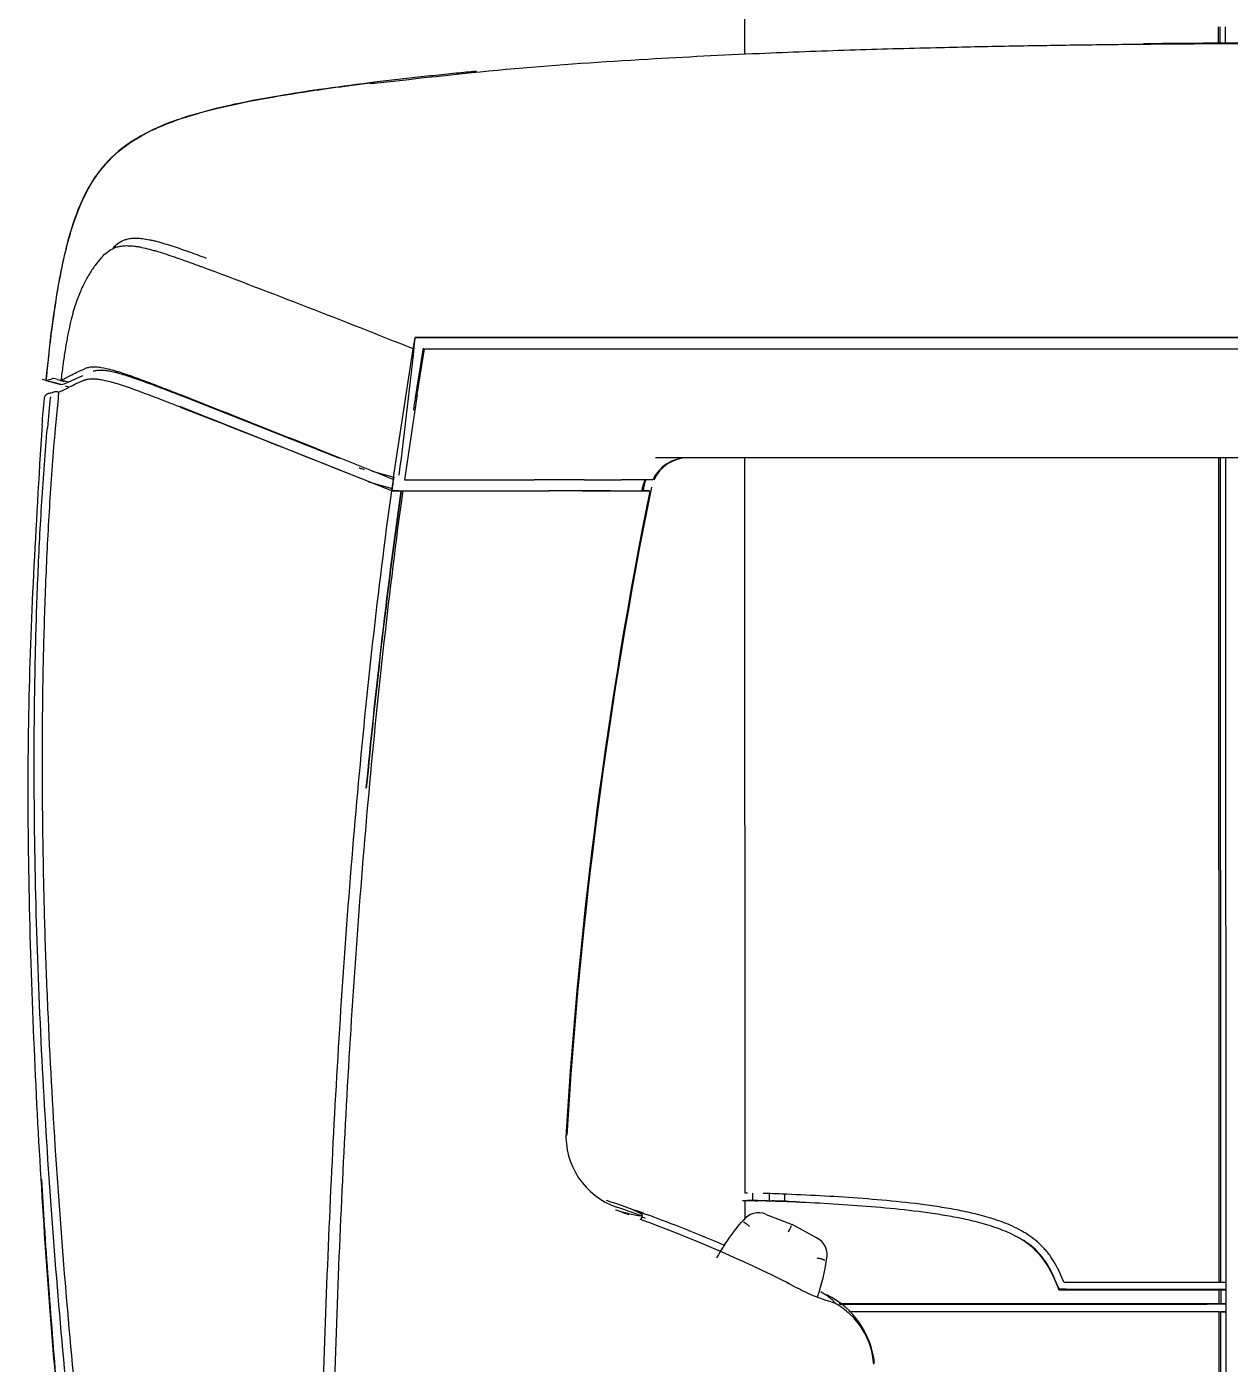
# Model space of a CAD drawing. Header units: millimetres. Extents: x -6176 to 11988, y -1403 to 10916.
# Drawn here: x -5974.1 to -5653.7, y 4217.2 to 4573.2 of the extents above; entities that cross this region are included whole.
import ezdxf

# ---------------------------------------------------------------- set-up
doc = ezdxf.new("R2010")
doc.units = ezdxf.units.MM

# ---------------------------------------------------------------- blocks, each defined once
blk = doc.blocks.new('08864')
at = {"color": 0, "linetype": 'Continuous'}
for p, q in [((-240.79, 1869.48), (-240.75, 1758.83)), ((-114.47, 1761.75), (-114.47, 1766.16)), ((-114.04, 1761.75), (-114.04, 1766.16)), ((-112.63, 1761.76), (-112.64, 1766.16)), ((-328.95, 1680.2), (-328.43, 1683.42)), ((-328.95, 1680.21), (-328.44, 1683.26)), ((-328.18, 1683.42), (-328.45, 1683.42)), ((-328.45, 1683.42), (-328.45, 1683.42)), ((-328.43, 1683.42), (-303.04, 1683.42)), ((97.33, 1683.42), (-328.18, 1683.42)), ((-303.04, 1683.42), (95.36, 1683.42)), ((-334.26, 1645.63), (-328.96, 1680.39)), ((-328.95, 1680.21), (-328.96, 1680.39)), ((-327.88, 1668.26), (-325.92, 1680.42)), ((-325.92, 1680.42), (-297.09, 1680.42)), ((-297.09, 1680.42), (97.34, 1680.42)), ((-426.66, 1672.01), (-422.74, 1670.92)), ((-420.78, 1671.51), (-422.74, 1672.09)), ((-421.61, 1670.61), (-420.49, 1670.3)), ((-420.78, 1671.51), (-416.91, 1673.29)), ((-424.57, 1668.94), (-424.59, 1668.93)), ((-423.52, 1667.07), (-424.28, 1659.18)), ((-423.67, 1668.94), (-423.46, 1668.88)), ((-348.47, 1651.26), (-390.63, 1667.93)), ((-327.88, 1668.26), (-331.24, 1645.57)), ((-334.68, 1642.57), (-391.13, 1665.02)), ((-250.09, 1651.38), (-264.39, 1651.38)), ((97.3, 1651.38), (-250.09, 1651.38)), ((-240.71, 1651.38), (-240.64, 1455.74)), ((-114.34, 1431.93), (-114.42, 1651.38)), ((-113.92, 1431.93), (-114, 1651.38)), ((-112.41, 1163.1), (-112.59, 1651.38)), ((-340.88, 1645.03), (-334.55, 1643.27)), ((-339.91, 1647.88), (-339.79, 1647.84)), ((-339.91, 1647.88), (-334.12, 1646.27)), ((-339.91, 1647.88), (-334.12, 1646.27)), ((-334.65, 1642.57), (-334.22, 1645.63)), ((-334.22, 1645.63), (-334.26, 1645.63)), ((-331.24, 1645.57), (-296.78, 1645.57)), ((-283.43, 1645.57), (-296.78, 1645.57)), ((-283.43, 1645.57), (-273.49, 1645.57)), ((-265.11, 1645.57), (-273.49, 1645.57)), ((-334.65, 1642.57), (-331.62, 1642.57)), ((-334.65, 1642.57), (-292.94, 1642.57)), ((-332.72, 1642.57), (-334.65, 1642.57)), ((-331.65, 1642.57), (-292.75, 1642.57)), ((-284.06, 1642.57), (-292.94, 1642.57)), ((-283.95, 1642.57), (-292.75, 1642.57)), ((-276.4, 1642.57), (-284.06, 1642.57)), ((-283.95, 1642.57), (-274.37, 1642.57)), ((-276.4, 1642.57), (-268.03, 1642.57)), ((-274.37, 1642.57), (-265.99, 1642.57)), ((-265.99, 1642.57), (-268.03, 1642.57)), ((-240.64, 1453.52), (-240.64, 1448.76)), ((-238.64, 1455.68), (-238.64, 1453.68)), ((-235.09, 1453.59), (-238.17, 1453.69)), ((-235.01, 1453.56), (-234.03, 1453.53)), ((-235.01, 1453.56), (-234.03, 1453.56)), ((-235.01, 1453.56), (-234.03, 1453.56)), ((-234.03, 1453.56), (-234.03, 1455.53)), ((-234.03, 1453.53), (-234.03, 1453.56)), ((-229.96, 1453.44), (-229.96, 1455.37)), ((-268.24, 1448.75), (-267.9, 1449.69)), ((-234.93, 1449.97), (-228.05, 1447.31)), ((-221.58, 1443.75), (-228.05, 1447.31)), ((-155.66, 1431.91), (-114.34, 1431.93)), ((-155.66, 1431.91), (-155.62, 1431.91)), ((-155.62, 1431.91), (-155.11, 1431.91)), ((-155.11, 1431.91), (-113.92, 1431.93)), ((-114.34, 1431.93), (-113.92, 1431.93)), ((-113.92, 1431.93), (-112.35, 1431.93)), ((-157, 1429.91), (-114.34, 1429.93)), ((-155.11, 1430.05), (-156.95, 1430.05)), ((-155.11, 1430.05), (-156.95, 1430.05)), ((-155.11, 1430.05), (-112.35, 1430.05)), ((-155.11, 1430.05), (-112.35, 1430.05)), ((-113.92, 1429.93), (-114.34, 1429.93)), ((-114.34, 1426.18), (-114.34, 1429.93)), ((-113.92, 1429.93), (-112.35, 1429.93)), ((-112.51, 1429.93), (-113.92, 1429.93)), ((-113.92, 1429.93), (-113.91, 1426.18)), ((-113.92, 1429.93), (-113.92, 1429.93)), ((-114.34, 1426.18), (-215.48, 1426.18)), ((-114.34, 1426.18), (-215.48, 1426.18)), ((-114.52, 1426.05), (-114.49, 1426.05)), ((-114.34, 1426.18), (-113.91, 1426.18)), ((-114.34, 1426.05), (-114.34, 1426.18)), ((-114.34, 1426.18), (-113.91, 1426.18)), ((-113.92, 1426.05), (-114.34, 1426.05)), ((-112.35, 1426.05), (-113.92, 1426.05)), ((-112.51, 1426.18), (-113.91, 1426.18)), ((-113.91, 1426.18), (-113.91, 1426.05)), ((-112.51, 1426.18), (-113.91, 1426.18)), ((-114.25, 1163.1), (-114.34, 1424.05)), ((-114.34, 1424.05), (-113.91, 1424.05)), ((-113.82, 1163.1), (-113.91, 1424.05)), ((-112.51, 1424.05), (-113.91, 1424.05)), ((-113.91, 1424.05), (-113.91, 1424.05)), ((-113.91, 1424.05), (-112.35, 1424.05))]:
    blk.add_line(p, q, dxfattribs=at)
for centre, radius, start, end in [((-328.63, 1768.97), 21.39, 236.3205, 236.9466), ((-1351.13, -871.08), 2748.61, 68.16799, 69.42563), ((-1545.27, 1806.66), 1223.07, 352.48973, 354.20919), ((1000.83, 1460.94), 1345.17, 170.60104, 171.31221), ((1000.83, 1460.94), 1345.17, 170.60104, 171.31221), ((-1478.42, 1798.17), 1155.69, 354.29338, 354.30175), ((1010.27, 1459.45), 1354.72, 170.60408, 171.17178), ((-2759.77, -6818.57), 8805.28, 74.608553, 74.6417), ((-428.19, 1679.81), 7.93, 280.6198, 293.4354), ((-426.34, 1664.23), 8.41, 71.641, 81.0812), ((-8389.1, -25666.07), 28475.06, 73.75182, 73.75575), ((-424.2, 1679.36), 8.56, 279.3171, 291.852), ((252.43, 1604.68), 682.54, 174.74381, 175.34089), ((91.33, 1614.03), 519.67, 174.0784, 174.994), ((-424.09, 1667.51), 1.5, 73.7967, 110.4408), ((-3034.05, -5060.39), 7229.08, 68.070636, 68.553213), ((-2384.97, -3461.39), 5500.39, 68.24913, 68.74443), ((-8389.1, -25666.07), 28475.06, 73.585698, 73.587329), ((-2759.77, -6818.57), 8805.28, 74.062261, 74.071973), ((-255.77, 1641.38), 10, 90.0021, 155.8504), ((1041.28, 1453.93), 1388.8, 172.0393, 172.19346), ((-255.77, 1641.38), 12, 159.7071, 168.9409), ((-332.48, 1567.47), 75.13, 91.6557, 91.6824), ((964.72, 1395.19), 1255.3, 168.63484, 176.4885), ((964.72, 1395.19), 1255.3, 168.63484, 176.4885), ((965.32, 1395.36), 1255.64, 168.59612, 176.54347), ((927.16, 1403.4), 1218.64, 168.62235, 168.68177), ((-395.82, 1094.23), 378.42, 70.2021, 71.7763), ((-235.54, 1533.04), 77.45, 266.225, 266.741), ((-235.69, 1485.15), 31.59, 264.8223, 267.2271), ((-277.44, 259.44), 1194.88, 87.96487, 88.1308), ((-287.38, -0.53), 1455.04, 87.96833, 88.07354), ((-277.44, 259.44), 1194.88, 87.96487, 88.1308), ((-273.78, 315.02), 1139.22, 88.0331, 88.20893), ((-275.2, 335.9), 1120.38, 87.72542, 87.98449), ((-275.04, 340.43), 1113.85, 87.72021, 87.9808), ((-264.34, 578.4), 875.68, 88.05989, 88.08607), ((-235.15, 1343.84), 109.72, 87.2854, 89.4141), ((-235.15, 1343.84), 109.72, 87.2854, 89.4141), ((-274.32, 363.93), 1090.34, 87.66793, 87.8822), ((-234.28, 1341.64), 111.93, 87.3785, 89.5313), ((-242.91, 1534.38), 89.13, 248.8638, 251.2868), ((-262.94, 1486.76), 37.52, 251.1942, 261.9705), ((-398.68, 1092.29), 380.41, 69.9369, 70.9911), ((-398.68, 1092.29), 380.41, 69.9369, 70.9911), ((-395.84, 1094.25), 378.39, 66.6542, 70.0612), ((-237.04, 1445.46), 4.98, 64.9747, 144.8682), ((-197.25, 1430.82), 34.97, 152.5445, 155.5851), ((-223.68, 1439.23), 4.98, 345.1388, 65.0159), ((-135.44, 1612.83), 203.95, 242.5283, 244.0291), ((-206.88, 1464.96), 39.73, 243.2767, 255.0397), ((-228.96, 1407.96), 22.97, 6.2611, 63.6852), ((-398.69, 1092.27), 380.43, 61.4191, 61.4952), ((-398.69, 1092.27), 380.43, 61.4191, 61.4952)]:
    blk.add_arc(centre, radius, start, end, dxfattribs=at)
at = {"color": 0, "linetype": 'Continuous', "ltscale": 25.4}
blk.add_ellipse((-424.09, 1667.51), major_axis=(-0.42, -1.44), ratio=0.034287, start_param=3.098372, end_param=3.141593, dxfattribs=at)
at = {"color": 0, "linetype": 'Continuous'}
for centre, major_axis, ratio, start_param, end_param in [((-256.03, 1641.38), (0, 10), 0.999848, 0, 1.138233), ((-256.03, 1641.38), (0, 10), 0.999848, 0, 1.138233), ((-256.03, 1641.38), (0, 12), 0.999848, 1.213937, 1.372095), ((-256.03, 1641.38), (0, 12), 0.999848, 1.213937, 1.372095), ((-268.27, 1470.86), (0, 20), 0.999848, 1.509874, 2.809872), ((-268.27, 1470.86), (0, 20), 0.999848, 1.509874, 2.809872), ((-399.02, 1091.25), (0, 380.51), 0.999848, 5.818924, 5.933067), ((-226.26, 1408.78), (0, 20), 0.999848, 4.778829, 5.784419), ((-226.26, 1408.78), (0, 20), 0.999848, 4.778829, 5.784419), ((33.96, 1426.1), (-699.15, -0.26), 0.000006, 4.92613, 5.076976)]:
    blk.add_ellipse(centre, major_axis=major_axis, ratio=ratio, start_param=start_param, end_param=end_param, dxfattribs=at)
for points, knots in [([(99.03, 1761.74), (92.56, 1761.74), (81.2, 1761.74), (62.76, 1761.75), (44.88, 1761.75), (26.99, 1761.75), (7.79, 1761.75), (-11.5, 1761.75), (-29.87, 1761.76), (-44.86, 1761.76), (-56.55, 1761.76), (-65.23, 1761.76), (-73.16, 1761.75), (-81.52, 1761.74), (-90.44, 1761.72), (-99.16, 1761.69), (-107.55, 1761.65), (-119.99, 1761.58), (-135.83, 1761.45), (-154.37, 1761.22), (-172.1, 1760.93), (-191.27, 1760.52), (-213.05, 1759.92), (-238.67, 1758.97), (-268.27, 1757.47), (-303.48, 1755.07), (-326.19, 1752.52), (-340.26, 1750.92)], [0, 0, 0, 0, 0.040105, 0.083587, 0.123246, 0.162797, 0.205514, 0.254261, 0.29443, 0.330896, 0.356515, 0.374253, 0.390116, 0.410601, 0.431297, 0.451002, 0.470109, 0.488559, 0.535863, 0.578156, 0.61507, 0.656881, 0.708979, 0.763811, 0.831585, 0.912161, 1, 1, 1, 1]), ([(-15.71, 1761.91), (-30.76, 1761.91), (-61.06, 1761.91), (-64.29, 1761.91), (-74.41, 1761.91), (-85.17, 1761.89), (-96.85, 1761.86), (-108.64, 1761.81), (-120.41, 1761.74), (-129.04, 1761.67), (-133.25, 1761.63), (-134.52, 1761.62)], [0, 0, 0, 0, 0.044146, 0.080737, 0.1051309, 0.1417219, 0.1661158, 0.2027068, 0.2392977, 0.2636917, 0.2742124, 0.2742124, 0.2742124, 0.2742124]), ([(-312.13, 1754.29), (-313.92, 1754.12), (-317.79, 1753.75), (-323.73, 1753.14), (-329.94, 1752.46), (-335.12, 1751.87), (-338.6, 1751.44), (-340.02, 1751.27), (-340.4, 1751.22)], [0.8890514, 0.8890514, 0.8890514, 0.8890514, 0.9101316, 0.9345256, 0.9589196, 0.9833135, 0.9955105, 1, 1, 1, 1]), ([(-340.46, 1751.22), (-345.38, 1750.59), (-352.75, 1749.64), (-363.72, 1747.96), (-373.32, 1746.23), (-382.05, 1744.32), (-391.79, 1741.55), (-401.04, 1737.83), (-409.51, 1731.77), (-415.73, 1723.65), (-419.32, 1714.95), (-421.79, 1706.07), (-423.65, 1696.95), (-425.4, 1685.23), (-426.23, 1677.3), (-426.75, 1672.15)], [0, 0, 0, 0, 0.099431, 0.177428, 0.240381, 0.315275, 0.374287, 0.464557, 0.536816, 0.606746, 0.690161, 0.743468, 0.809877, 0.896267, 1, 1, 1, 1]), ([(-426.66, 1672.01), (-426.06, 1678.07), (-425.48, 1683.04), (-424.31, 1691.69), (-423.73, 1695.36), (-422.53, 1701.85), (-421.92, 1704.68), (-420.66, 1709.74), (-420.01, 1711.98), (-417.95, 1718.09), (-416.47, 1721.35), (-413.1, 1727), (-411.22, 1729.37), (-406.83, 1733.6), (-404.32, 1735.45), (-398.23, 1738.86), (-394.67, 1740.41), (-387.84, 1742.65), (-385.32, 1743.38), (-379.55, 1744.85), (-376.3, 1745.58), (-368.73, 1747.07), (-364.4, 1747.83), (-354.01, 1749.43), (-347.97, 1750.28), (-340.4, 1751.22)], [0, 0, 0, 0, 0.0625, 0.0625, 0.125, 0.125, 0.1875, 0.1875, 0.25, 0.25, 0.375, 0.375, 0.5, 0.5, 0.625, 0.625, 0.75, 0.75, 0.8125, 0.8125, 0.875, 0.875, 0.9375, 0.9375, 1, 1, 1, 1]), ([(-408.82, 1707.4), (-408.45, 1707.78), (-408.04, 1708.14), (-407.12, 1708.79), (-406.61, 1709.08), (-405.73, 1709.44), (-405.41, 1709.54), (-404.73, 1709.72), (-404.36, 1709.79), (-403.74, 1709.86), (-403.52, 1709.87), (-403.07, 1709.89), (-402.84, 1709.9), (-402.35, 1709.89), (-402.09, 1709.88), (-401.56, 1709.84), (-401.28, 1709.81), (-400.43, 1709.71), (-399.82, 1709.6), (-398.86, 1709.41), (-398.52, 1709.33), (-397.85, 1709.17), (-397.51, 1709.09), (-395.8, 1708.64), (-394.37, 1708.2), (-392.19, 1707.49), (-391.45, 1707.24), (-389.99, 1706.74), (-389.25, 1706.48), (-387.04, 1705.69), (-385.56, 1705.14), (-384.08, 1704.58)], [0, 0, 0, 0, 0.125, 0.125, 0.25, 0.25, 0.3125, 0.3125, 0.375, 0.375, 0.40625, 0.40625, 0.4375, 0.4375, 0.46875, 0.46875, 0.5, 0.5, 0.5625, 0.5625, 0.59375, 0.59375, 0.625, 0.625, 0.75, 0.75, 0.8125, 0.8125, 0.875, 0.875, 1, 1, 1, 1]), ([(-411.49, 1705.21), (-411.11, 1705.63), (-410.69, 1706.01), (-409.74, 1706.71), (-409.22, 1707.02), (-408.27, 1707.41), (-407.93, 1707.52), (-407.19, 1707.7), (-406.79, 1707.78), (-405.92, 1707.87), (-405.44, 1707.89), (-404.39, 1707.87), (-403.82, 1707.83), (-402.9, 1707.71), (-402.58, 1707.67), (-401.94, 1707.56), (-401.6, 1707.5), (-400.59, 1707.29), (-399.89, 1707.12), (-398.8, 1706.84), (-398.43, 1706.74), (-397.69, 1706.53), (-397.31, 1706.42), (-396.17, 1706.08), (-395.4, 1705.83), (-393.08, 1705.08), (-391.52, 1704.53), (-388.37, 1703.4), (-386.79, 1702.81), (-385.21, 1702.21)], [0, 0, 0, 0, 0.125, 0.125, 0.25, 0.25, 0.3125, 0.3125, 0.375, 0.375, 0.4375, 0.4375, 0.5, 0.5, 0.53125, 0.53125, 0.5625, 0.5625, 0.625, 0.625, 0.65625, 0.65625, 0.6875, 0.6875, 0.75, 0.75, 0.875, 0.875, 1, 1, 1, 1]), ([(-411.49, 1705.21), (-412.1, 1704.56), (-412.69, 1703.87), (-413.82, 1702.4), (-414.36, 1701.63), (-415.41, 1699.99), (-415.92, 1699.11), (-416.91, 1697.22), (-417.38, 1696.19), (-418.08, 1694.48), (-418.31, 1693.88), (-418.76, 1692.61), (-418.98, 1691.93), (-419.32, 1690.83), (-419.43, 1690.45), (-419.65, 1689.66), (-419.76, 1689.26), (-420.08, 1688), (-420.3, 1687.1), (-420.61, 1685.65), (-420.72, 1685.15), (-420.93, 1684.12), (-421.03, 1683.58), (-421.33, 1681.93), (-421.53, 1680.78), (-421.9, 1678.41), (-422.08, 1677.19), (-422.42, 1674.68), (-422.59, 1673.38), (-422.74, 1672.09)], [0, 0, 0, 0, 0.125, 0.125, 0.25, 0.25, 0.375, 0.375, 0.5, 0.5, 0.5625, 0.5625, 0.625, 0.625, 0.65625, 0.65625, 0.6875, 0.6875, 0.75, 0.75, 0.78125, 0.78125, 0.8125, 0.8125, 0.875, 0.875, 0.9375, 0.9375, 1, 1, 1, 1]), ([(-422.74, 1672.09), (-422.41, 1672.22), (-422.04, 1672.4), (-421.19, 1672.81), (-420.73, 1673.05), (-419.69, 1673.58), (-419.13, 1673.86), (-417.89, 1674.46), (-417.22, 1674.77), (-416.5, 1675.08)], [0, 0, 0, 0, 0.25, 0.25, 0.5, 0.5, 0.75, 0.75, 1, 1, 1, 1]), ([(-390.84, 1668.13), (-392.42, 1668.75), (-394.01, 1669.37), (-397.15, 1670.58), (-398.72, 1671.18), (-401.05, 1672.05), (-401.82, 1672.33), (-403.33, 1672.88), (-404.08, 1673.14), (-405.53, 1673.64), (-406.24, 1673.88), (-407.27, 1674.21), (-407.61, 1674.31), (-408.26, 1674.51), (-408.58, 1674.6), (-410.11, 1675.03), (-411.13, 1675.25), (-412.21, 1675.42), (-412.41, 1675.44), (-412.8, 1675.49), (-412.98, 1675.51), (-413.5, 1675.54), (-413.81, 1675.55), (-414.37, 1675.54), (-414.62, 1675.52), (-415.09, 1675.47), (-415.3, 1675.43), (-415.89, 1675.31), (-416.21, 1675.2), (-416.5, 1675.08)], [0, 0, 0, 0, 0.125, 0.125, 0.25, 0.25, 0.3125, 0.3125, 0.375, 0.375, 0.4375, 0.4375, 0.46875, 0.46875, 0.5, 0.5, 0.625, 0.625, 0.65625, 0.65625, 0.6875, 0.6875, 0.75, 0.75, 0.8125, 0.8125, 0.875, 0.875, 1, 1, 1, 1]), ([(-414.13, 1674.52), (-413.98, 1674.56), (-413.83, 1674.6), (-413.31, 1674.71), (-412.9, 1674.76), (-412.13, 1674.78), (-411.86, 1674.78), (-411.39, 1674.75), (-411.22, 1674.73), (-410.87, 1674.69), (-410.68, 1674.67), (-410.09, 1674.58), (-409.66, 1674.5), (-408.94, 1674.35), (-408.69, 1674.29), (-408.16, 1674.16), (-407.88, 1674.08), (-407.01, 1673.85), (-406.4, 1673.67), (-405.43, 1673.36), (-405.11, 1673.26), (-404.43, 1673.04), (-404.09, 1672.92), (-403.05, 1672.57), (-402.34, 1672.32), (-400.92, 1671.81), (-400.2, 1671.55), (-398.03, 1670.75), (-396.57, 1670.2), (-393.61, 1669.08), (-392.12, 1668.5), (-390.63, 1667.93)], [0.0674199, 0.0674199, 0.0674199, 0.0674199, 0.125, 0.125, 0.25, 0.25, 0.3125, 0.3125, 0.34375, 0.34375, 0.375, 0.375, 0.4375, 0.4375, 0.46875, 0.46875, 0.5, 0.5, 0.5625, 0.5625, 0.59375, 0.59375, 0.625, 0.625, 0.6875, 0.6875, 0.75, 0.75, 0.875, 0.875, 0.9999995, 0.9999995, 0.9999995, 0.9999995]), ([(-423.46, 1668.88), (-423.13, 1669), (-422.76, 1669.16), (-421.89, 1669.56), (-421.4, 1669.8), (-420.31, 1670.36), (-419.7, 1670.67), (-418.36, 1671.32), (-417.63, 1671.66), (-416.83, 1671.99)], [0, 0, 0, 0, 0.25, 0.25, 0.5, 0.5, 0.75, 0.75, 1, 1, 1, 1]), ([(-416.83, 1671.99), (-416.77, 1672.01), (-416.67, 1672.06), (-416.51, 1672.11), (-416.34, 1672.17), (-416.17, 1672.22), (-416, 1672.26), (-415.69, 1672.34), (-415.2, 1672.42), (-414.43, 1672.46), (-413.52, 1672.44), (-412.37, 1672.31), (-410.95, 1672.04), (-409.24, 1671.61), (-407.28, 1671.02), (-405.15, 1670.3), (-402.9, 1669.51), (-400.63, 1668.67), (-398.29, 1667.79), (-396.22, 1667), (-394.37, 1666.28), (-392.78, 1665.67), (-391.69, 1665.24), (-391.13, 1665.02)], [0, 0, 0, 0, 0.022593, 0.044445, 0.065574, 0.085997, 0.105733, 0.124801, 0.190635, 0.249313, 0.311977, 0.374617, 0.437037, 0.499869, 0.56205, 0.624763, 0.687269, 0.749559, 0.809465, 0.874684, 0.914216, 0.955984, 1, 1, 1, 1]), ([(-425.85, 1668.54), (-425.86, 1668.54), (-425.91, 1668.54), (-425.95, 1668.54), (-426.16, 1668.49), (-426.37, 1668.42), (-426.66, 1668.25), (-426.96, 1667.97), (-427.18, 1667.59), (-427.21, 1667.33), (-427.22, 1667.22)], [0.4484793, 0.4484793, 0.4484793, 0.4484793, 0.5628218, 0.7954629, 0.8552149, 0.8909114, 0.9165506, 0.9451934, 0.9788201, 1, 1, 1, 1]), ([(-424.75, 1668.86), (-425.33, 1668.59), (-425.7, 1668.57), (-425.87, 1668.54), (-425.87, 1668.54)], [0.0408744, 0.0408744, 0.0408744, 0.0408744, 0.5440608, 0.8033018, 0.8033018, 0.8033018, 0.8033018]), ([(-423.46, 1668.88), (-423.45, 1668.89), (-423.44, 1668.88), (-423.43, 1668.83), (-423.43, 1668.79), (-423.42, 1668.65), (-423.42, 1668.51), (-423.43, 1668.25), (-423.44, 1668.16), (-423.45, 1667.96), (-423.46, 1667.85), (-423.48, 1667.52), (-423.5, 1667.29), (-423.52, 1667.07)], [0, 0, 0, 0, 0.125, 0.125, 0.25, 0.25, 0.5, 0.5, 0.625, 0.625, 0.75, 0.75, 1, 1, 1, 1]), ([(-427.79, 1660.08), (-429.52, 1631.91), (-432.34, 1583.68), (-430.85, 1504.23), (-426.25, 1425.17), (-421.64, 1377.32), (-418.87, 1349.49)], [0, 0, 0, 0, 0.247392, 0.501135, 0.754887, 1, 1, 1, 1]), ([(-415.32, 1349.19), (-416.1, 1355.54), (-416.85, 1361.89), (-418.29, 1374.63), (-418.98, 1381.01), (-420.97, 1400.19), (-422.18, 1413.01), (-424.38, 1438.71), (-425.35, 1451.6), (-427.05, 1477.43), (-427.77, 1490.38), (-428.91, 1516.32), (-429.34, 1529.29), (-429.85, 1555.25), (-429.93, 1568.24), (-429.76, 1587.73), (-429.66, 1594.22), (-429.34, 1607.22), (-429.13, 1613.73), (-428.71, 1623.49), (-428.56, 1626.74), (-428.22, 1633.25), (-428.04, 1636.51), (-427.63, 1643.03), (-427.41, 1646.3), (-426.92, 1652.83), (-426.66, 1656.1), (-426.37, 1659.38)], [0, 0, 0, 0, 0.0625, 0.0625, 0.125, 0.125, 0.25, 0.25, 0.375, 0.375, 0.5, 0.5, 0.625, 0.625, 0.75, 0.75, 0.8125, 0.8125, 0.875, 0.875, 0.90625, 0.90625, 0.9375, 0.9375, 0.96875, 0.96875, 1, 1, 1, 1]), ([(-424.28, 1659.18), (-424.57, 1655.89), (-424.84, 1652.61), (-425.32, 1646.05), (-425.55, 1642.77), (-425.96, 1636.22), (-426.14, 1632.95), (-426.48, 1626.4), (-426.64, 1623.13), (-427.05, 1613.32), (-427.26, 1606.78), (-427.58, 1593.71), (-427.68, 1587.17), (-427.84, 1567.57), (-427.74, 1554.51), (-427.34, 1534.91), (-427.17, 1528.38), (-426.74, 1515.33), (-426.48, 1508.81), (-425.61, 1489.28), (-424.88, 1476.29), (-423.15, 1450.36), (-422.16, 1437.42), (-419.93, 1411.61), (-418.7, 1398.74), (-416.68, 1379.48), (-415.98, 1373.08), (-414.52, 1360.29), (-413.76, 1353.9), (-412.97, 1347.53)], [0, 0, 0, 0, 0.03125, 0.03125, 0.0625, 0.0625, 0.09375, 0.09375, 0.125, 0.125, 0.1875, 0.1875, 0.25, 0.25, 0.375, 0.375, 0.4375, 0.4375, 0.5, 0.5, 0.625, 0.625, 0.75, 0.75, 0.875, 0.875, 0.9375, 0.9375, 1, 1, 1, 1]), ([(-354.36, 1320.39), (-354.17, 1347.28), (-353.71, 1374.18), (-352.54, 1414.53), (-352.07, 1427.98), (-350.95, 1454.88), (-350.3, 1468.32), (-348.8, 1495.21), (-347.94, 1508.65), (-346.01, 1535.52), (-344.93, 1548.94), (-342.5, 1575.75), (-341.16, 1589.14), (-338.16, 1615.88), (-336.51, 1629.24), (-334.68, 1642.57)], [0, 0, 0, 0, 0.25, 0.25, 0.375, 0.375, 0.5, 0.5, 0.625, 0.625, 0.75, 0.75, 0.875, 0.875, 1, 1, 1, 1]), ([(-351.36, 1320.13), (-351.27, 1333.59), (-351.1, 1347.04), (-350.64, 1373.96), (-350.33, 1387.41), (-349.16, 1427.79), (-348.06, 1454.7), (-345.8, 1495.05), (-344.95, 1508.5), (-343.01, 1535.38), (-341.93, 1548.81), (-339.5, 1575.65), (-338.15, 1589.06), (-335.15, 1615.84), (-333.49, 1629.22), (-331.65, 1642.57)], [0, 0, 0, 0, 0.125, 0.125, 0.25, 0.25, 0.5, 0.5, 0.625, 0.625, 0.75, 0.75, 0.875, 0.875, 1, 1, 1, 1]), ([(-332.13, 1642.6), (-334.12, 1628.64), (-337.49, 1602.29), (-340.25, 1575.86), (-341.43, 1563.44)], [0, 0, 0, 0, 0.125, 0.2356228, 0.2356228, 0.2356228, 0.2356228]), ([(-332.13, 1642.6), (-334.12, 1628.64), (-337.49, 1602.29), (-340.25, 1575.86), (-341.43, 1563.44)], [0, 0, 0, 0, 0.125, 0.2356228, 0.2356228, 0.2356228, 0.2356228]), ([(-341.43, 1563.44), (-340.24, 1575.93), (-338.94, 1588.41), (-335.89, 1614.8), (-334.11, 1628.69), (-332.14, 1642.57)], [0.7630839, 0.7630839, 0.7630839, 0.7630839, 0.875, 0.875, 1, 1, 1, 1]), ([(-427.96, 1459.29), (-427.72, 1455.2), (-427.15, 1446.27), (-426.19, 1432.51), (-425.09, 1418.03), (-423.9, 1403.55), (-422.64, 1389.08), (-421.29, 1374.62), (-419.99, 1361.43), (-419.13, 1353.07), (-418.76, 1349.52)], [0.6460076, 0.6460076, 0.6460076, 0.6460076, 0.6855665, 0.732242, 0.7789176, 0.8255932, 0.8722688, 0.9189443, 0.9656199, 1, 1, 1, 1]), ([(-240.63, 1453.68), (-240.62, 1453.68), (-240.58, 1453.68), (-240.44, 1453.68), (-240.31, 1453.68), (-239.76, 1453.68), (-239.21, 1453.68), (-238.47, 1453.68)], [0.5411633, 0.5411633, 0.5411633, 0.5411633, 0.625, 0.625, 0.75, 0.75, 1, 1, 1, 1]), ([(-240.17, 1453.68), (-240.16, 1453.68), (-240.14, 1453.68), (-239.76, 1453.68), (-239.21, 1453.68), (-238.47, 1453.68)], [0.7395624, 0.7395624, 0.7395624, 0.7395624, 0.75, 0.75, 1, 1, 1, 1]), ([(-238.72, 1453.69), (-238.9, 1453.69), (-239.06, 1453.69), (-239.36, 1453.69), (-239.5, 1453.69), (-239.72, 1453.69), (-239.81, 1453.69), (-239.89, 1453.69)], [0.0620735, 0.0620735, 0.0620735, 0.0620735, 0.125, 0.125, 0.1875, 0.1875, 0.2340325, 0.2340325, 0.2340325, 0.2340325]), ([(-155.66, 1431.91), (-156.35, 1433.6), (-157.09, 1435.26), (-158.44, 1437.61), (-158.93, 1438.37), (-159.73, 1439.47), (-160.01, 1439.83), (-160.59, 1440.52), (-160.89, 1440.86), (-162.42, 1442.49), (-163.8, 1443.61), (-166.02, 1445.08), (-166.8, 1445.53), (-168.36, 1446.36), (-169.15, 1446.74), (-171.56, 1447.79), (-173.21, 1448.38), (-175.71, 1449.16), (-176.55, 1449.4), (-178.23, 1449.85), (-179.08, 1450.07), (-181.63, 1450.66), (-183.32, 1451.01), (-186.72, 1451.64), (-188.42, 1451.91), (-193.52, 1452.67), (-196.92, 1453.07), (-203.72, 1453.76), (-207.11, 1454.05), (-217.27, 1454.79), (-224.02, 1455.13), (-230.74, 1455.4)], [0, 0, 0, 0, 0.0625, 0.0625, 0.09375, 0.09375, 0.109375, 0.109375, 0.125, 0.125, 0.1875, 0.1875, 0.21875, 0.21875, 0.25, 0.25, 0.3125, 0.3125, 0.34375, 0.34375, 0.375, 0.375, 0.4375, 0.4375, 0.5, 0.5, 0.625, 0.625, 0.75, 0.75, 1, 1, 1, 1]), ([(-157, 1429.91), (-157.66, 1431.59), (-158.35, 1433.25), (-159.58, 1435.62), (-160.03, 1436.39), (-161.02, 1437.88), (-161.57, 1438.61), (-163.32, 1440.61), (-164.65, 1441.75), (-166.47, 1442.99), (-166.85, 1443.22), (-167.6, 1443.68), (-167.98, 1443.89), (-169.14, 1444.51), (-169.92, 1444.89), (-172.3, 1445.93), (-173.92, 1446.51), (-176.4, 1447.28), (-177.23, 1447.52), (-178.9, 1447.96), (-179.74, 1448.17), (-182.24, 1448.75), (-183.92, 1449.09), (-187.27, 1449.7), (-188.95, 1449.97), (-193.98, 1450.71), (-197.34, 1451.11), (-204.05, 1451.78), (-207.4, 1452.07), (-214.09, 1452.55), (-217.43, 1452.76), (-224.09, 1453.12), (-227.42, 1453.27), (-230.74, 1453.4)], [0, 0, 0, 0, 0.0625, 0.0625, 0.09375, 0.09375, 0.125, 0.125, 0.1875, 0.1875, 0.203125, 0.203125, 0.21875, 0.21875, 0.25, 0.25, 0.3125, 0.3125, 0.34375, 0.34375, 0.375, 0.375, 0.4375, 0.4375, 0.5, 0.5, 0.625, 0.625, 0.75, 0.75, 0.875, 0.875, 1, 1, 1, 1]), ([(-270.46, 1451.24), (-270.48, 1451.25), (-270.46, 1451.25), (-270.39, 1451.22), (-270.32, 1451.2), (-270.14, 1451.14), (-270.03, 1451.11), (-269.76, 1451.01), (-269.61, 1450.96), (-269.26, 1450.84), (-269.07, 1450.77), (-268.66, 1450.63), (-268.44, 1450.55), (-267.99, 1450.39), (-267.75, 1450.31), (-267.28, 1450.14), (-267.04, 1450.05), (-266.8, 1449.96)], [0, 0, 0, 0, 0.125, 0.125, 0.25, 0.25, 0.375, 0.375, 0.5, 0.5, 0.625, 0.625, 0.75, 0.75, 0.875, 0.875, 1, 1, 1, 1]), ([(-268.18, 1449.61), (-268.11, 1449.62), (-268.03, 1449.62), (-267.92, 1449.65), (-267.89, 1449.68), (-267.89, 1449.75), (-267.92, 1449.79), (-268.01, 1449.9), (-268.08, 1449.96), (-268.37, 1450.16), (-268.65, 1450.33), (-269.22, 1450.64), (-269.44, 1450.75), (-269.79, 1450.93), (-269.92, 1450.99), (-270.18, 1451.11), (-270.32, 1451.18), (-270.46, 1451.24)], [0, 0, 0, 0, 0.125, 0.125, 0.25, 0.25, 0.375, 0.375, 0.5, 0.5, 0.75, 0.75, 0.875, 0.875, 0.9375, 0.9375, 1, 1, 1, 1]), ([(-268.03, 1449.34), (-267.97, 1449.32), (-267.92, 1449.3), (-267.63, 1449.2), (-267.39, 1449.11), (-267.15, 1449.02)], [0.84513, 0.84513, 0.84513, 0.84513, 0.875, 0.875, 1, 1, 1, 1]), ([(-156.95, 1430.05), (-157.28, 1430.88), (-157.61, 1431.7), (-158.14, 1432.92), (-158.32, 1433.32), (-158.69, 1434.12), (-158.89, 1434.51), (-159.5, 1435.68), (-159.94, 1436.44), (-160.66, 1437.55), (-160.92, 1437.91), (-161.45, 1438.62), (-161.73, 1438.96), (-162.59, 1439.96), (-163.21, 1440.57), (-164.5, 1441.72), (-165.19, 1442.24), (-166.08, 1442.85), (-166.26, 1442.97), (-166.44, 1443.09)], [0, 0, 0, 0, 0.03125, 0.03125, 0.046875, 0.046875, 0.0625, 0.0625, 0.09375, 0.09375, 0.109375, 0.109375, 0.125, 0.125, 0.15625, 0.15625, 0.1875, 0.1875, 0.1953105, 0.1953105, 0.1953105, 0.1953105]), ([(-220.41, 1429.48), (-220.05, 1429.24), (-219.7, 1429.01), (-219.08, 1428.59), (-218.8, 1428.4), (-218.06, 1427.86), (-217.68, 1427.56), (-217.14, 1427.07), (-216.98, 1426.89), (-216.91, 1426.7), (-216.92, 1426.66), (-216.97, 1426.61), (-216.99, 1426.6), (-217.06, 1426.59), (-217.1, 1426.58), (-217.14, 1426.58)], [0, 0, 0, 0, 0.125, 0.125, 0.25, 0.25, 0.5, 0.5, 0.75, 0.75, 0.875, 0.875, 0.9375, 0.9375, 1, 1, 1, 1])]:
    blk.add_open_spline(points, degree=3, knots=knots, dxfattribs=at)
for points in [[(-268.03, 1642.57), (-267.95, 1642.96), (-267.87, 1643.35), (-267.79, 1643.74)], [(-241.29, 1453.72), (-240.9, 1453.7), (-240.51, 1453.68), (-240.12, 1453.66)], [(-226, 1453.26), (-227.32, 1453.32), (-228.64, 1453.38), (-229.96, 1453.44)], [(-226, 1453.26), (-227.32, 1453.32), (-228.64, 1453.38), (-229.96, 1453.44)], [(-248.06, 1438.45), (-245.96, 1442.26), (-243.64, 1445.61), (-241.11, 1448.33)], [(-221.33, 1428.03), (-220.11, 1431.46), (-219.26, 1434.8), (-218.87, 1437.95)], [(-156.96, 1429.91), (-157.29, 1430.74), (-157.62, 1431.57), (-157.98, 1432.38)]]:
    blk.add_open_spline(points, degree=3, dxfattribs=at)
for points, weights in [([(-239.28, 1446.75), (-240.6, 1447.83), (-241.02, 1447.86)], [1, 1.5, 1]), ([(-221.43, 1438.42), (-219.75, 1438.1), (-219.41, 1437.78)], [1, 1.5, 1]), ([(-114.34, 1424.05), (-164.7, 1424.03), (-212.91, 1424.02)], [1, 0.996792654031, 0.998992665632])]:
    blk.add_rational_spline(points, weights, degree=2, dxfattribs=at)

msp = doc.modelspace()

# ---------------------------------------------------------------- block references
at = {"color": 0}
msp.add_blockref('08864', (-5542.28, 2807.08), dxfattribs=at)

doc.saveas('drawing.dxf')
